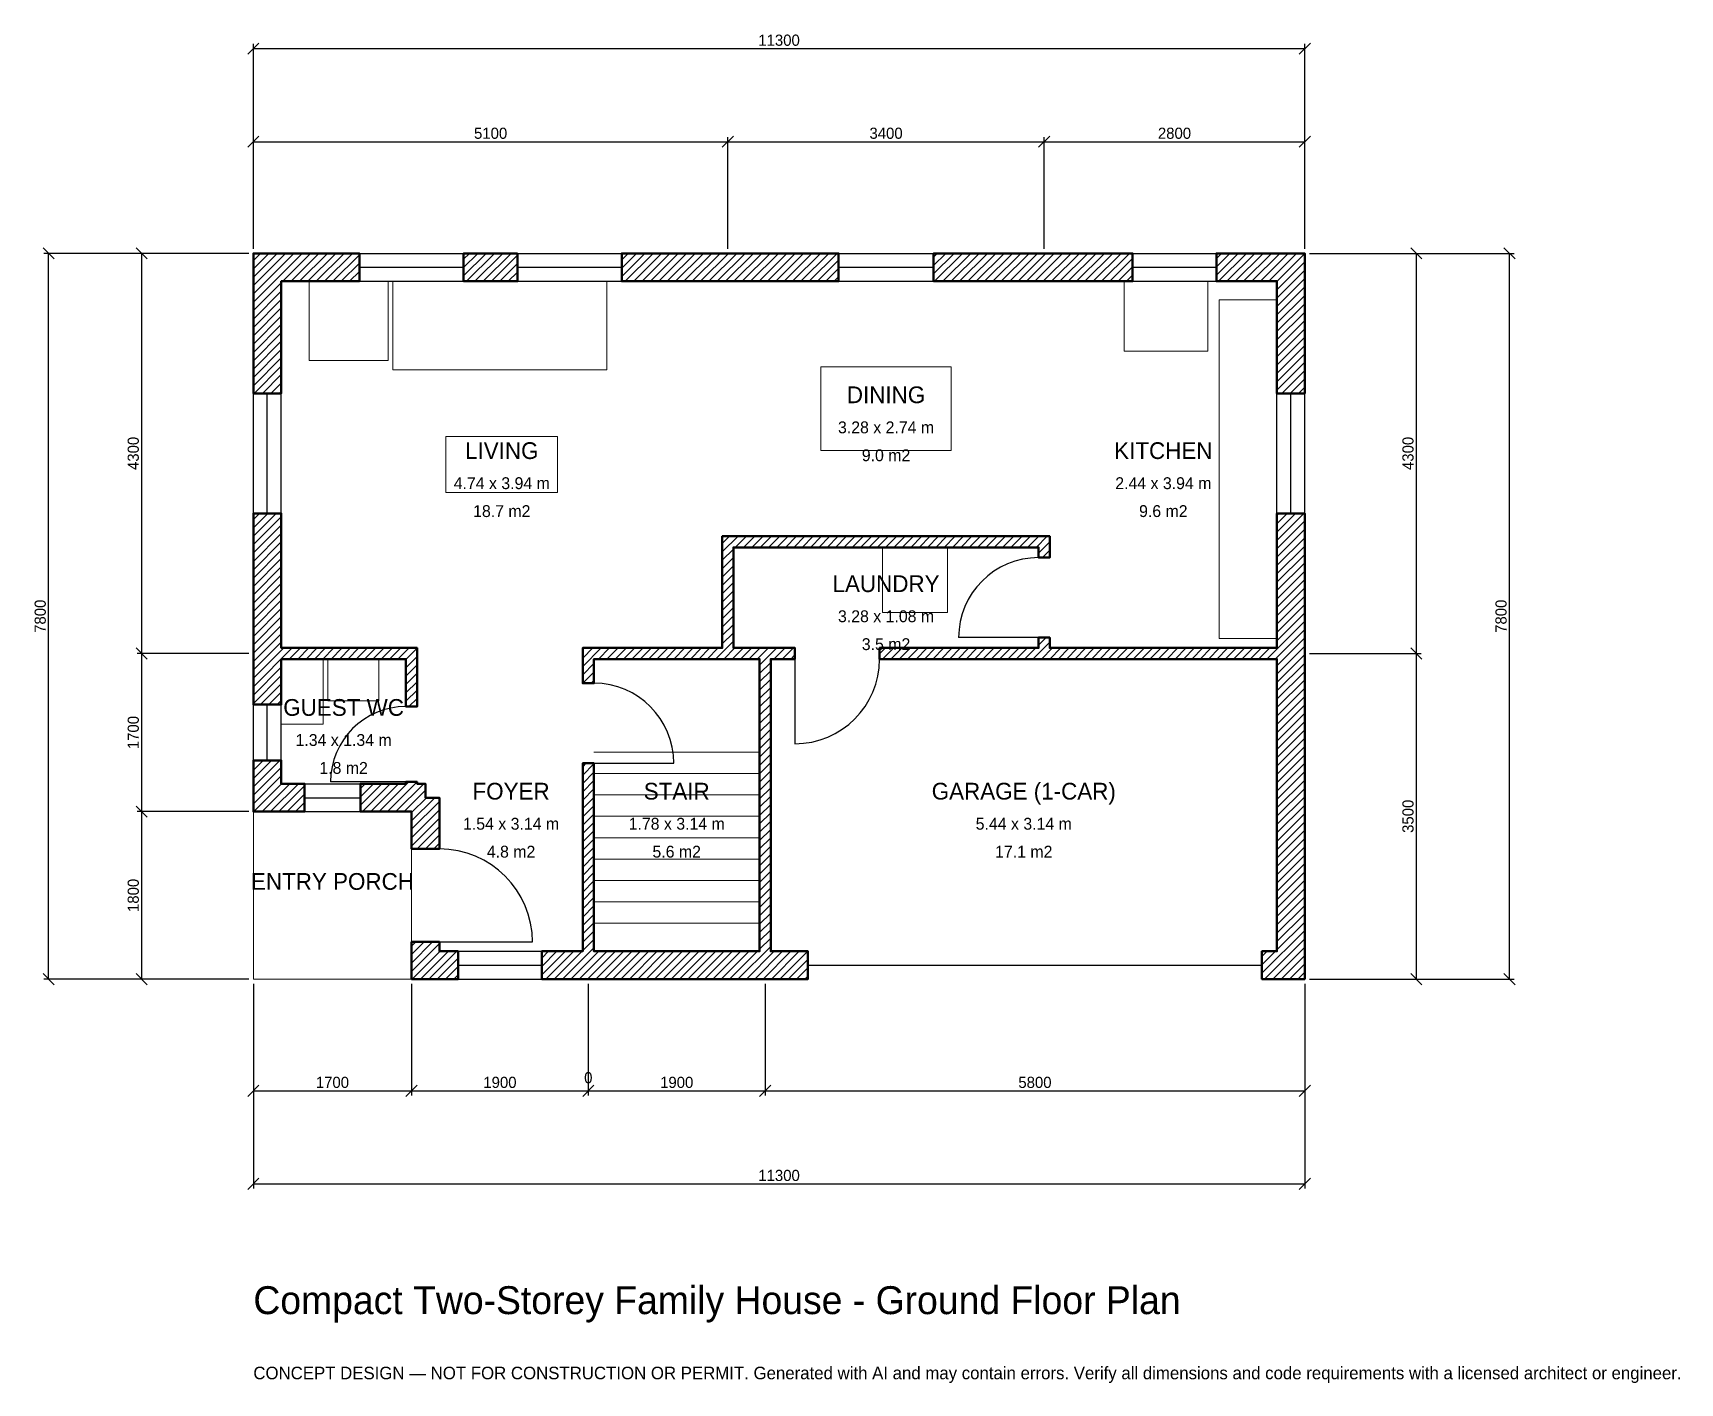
# Model space of a CAD drawing. Header units: millimetres. Extents: x -2369 to 15333, y -4341 to 10169.
import ezdxf
from ezdxf.enums import TextEntityAlignment as Align

# ---------------------------------------------------------------- set-up
doc = ezdxf.new("R2010")
doc.units = ezdxf.units.MM
doc.linetypes.add('DASHED', pattern=[1.524, 1.27, -0.254])
for name, color, linetype, lineweight in [('A-ANNO-DIMS', 1, 'Continuous', 13), ('A-ANNO-TEXT', 7, 'Continuous', 18), ('A-AREA-IDEN', 7, 'Continuous', 18), ('A-DOOR', 2, 'Continuous', 25), ('A-FLOR-FIXT', 9, 'Continuous', 13), ('A-FLOR-STRS', 3, 'Continuous', 18), ('A-FURN', 9, 'Continuous', 13), ('A-GLAZ', 4, 'Continuous', 25), ('A-SITE-PAVE', 8, 'Continuous', 13), ('A-WALL', 7, 'Continuous', 50), ('A-WALL-PATT', 8, 'Continuous', 13)]:
    doc.layers.add(name, color=color, linetype=linetype, lineweight=lineweight)
doc.dimstyles.new('PLAN', dxfattribs={"dimtxt": 120, "dimasz": 80, "dimexe": 50, "dimexo": 50, "dimgap": 30, "dimtad": 1, "dimdec": 0, "dimtsz": 60, "dimcen": 2.5, "dimclrd": 1, "dimclre": 1, "dimazin": 3, "dimtfac": 1, "dimtmove": 0, "dimatfit": 3})

msp = doc.modelspace()

# ---------------------------------------------------------------- hatches: boundary and pattern name
at = {"layer": 'A-WALL-PATT'}
h = msp.add_hatch(dxfattribs=at)
h.set_pattern_fill('ANSI31', color=8, scale=20)
h.paths.add_polyline_path([(5440, -0.001), (5440, 0), (5350, 0), (3750, 0), (3660, 0), (3660, -0.001), (3540, -0.001), (3540, 0), (3450, 0), (3100, 0), (3100, 300), (3450, 300), (3540, 300), (3540, 2320), (3660, 2320), (3660, 300), (3750, 300), (5350, 300), (5440, 300), (5440, 3440), (5160, 3440), (5040, 3440), (3660, 3440), (3660, 3180), (3540, 3180), (3540, 3560), (3540, 3560), (3660, 3560), (5040, 3560), (5040, 4640), (5040, 4760), (5160, 4760), (8440, 4760), (8560, 4760), (8560, 4640), (8560, 4530), (8440, 4530), (8440, 4640), (5160, 4640), (5160, 3560), (5440, 3560), (5560, 3560), (5820, 3560), (5820, 3440), (5560, 3440), (5560, 300), (5650, 300), (5960, 300), (5960, 0), (5650, 0), (5560, 0), (5560, -0.001), (5440, -0.001)])
h.paths.add_polyline_path([(2000, 0), (2000, -0.001), (1700, -0.001), (1700, 0), (1699.999, 0), (1699.999, 300), (1700, 300), (1700, 400), (2000, 400), (2000, 300), (2200, 300), (2200, 0), (2000, 0)])
h.paths.add_polyline_path([(1700, 1740), (1699.999, 1740), (1699.999, 1799.999), (1640, 1799.999), (1640, 1800), (1150, 1800), (1150, 2100), (1640, 2100), (1640, 2120), (1760, 2120), (1760, 2100), (1850, 2100), (1850, 1950), (2000, 1950), (2000, 1400), (1700, 1400), (1700, 1740)])
h.paths.add_polyline_path([(300, 1800), (300, 1799.999), (0, 1799.999), (0, 1800), (-0.001, 1800), (-0.001, 2100), (0, 2100), (0, 2350), (300, 2350), (300, 2100), (550, 2100), (550, 1800), (300, 1800)])
h.paths.add_polyline_path([(0, 3350), (0, 3440), (-0.001, 3440), (-0.001, 3560), (0, 3560), (0, 3650), (0, 5005), (300, 5005), (300, 3650), (300, 3560), (1640, 3560), (1760, 3560), (1760, 3440), (1760, 2930), (1640, 2930), (1640, 3440), (300, 3440), (300, 3350), (300, 2950), (0, 2950), (0, 3350)])
h.paths.add_polyline_path([(0, 7500), (-0.001, 7500), (-0.001, 7800), (0, 7800), (0, 7800.001), (300, 7800.001), (300, 7800), (1140, 7800), (1140, 7500), (300, 7500), (300, 6295), (0, 6295), (0, 7500)])
h.paths.add_polyline_path([(2840, 7800), (2840, 7500), (2260, 7500), (2260, 7800), (2840, 7800)])
h.paths.add_polyline_path([(4950, 7800), (4950, 7800), (6290, 7800), (6290, 7500), (5250, 7500), (5250, 7500), (3960, 7500), (3960, 7800), (4950, 7800)])
h.paths.add_polyline_path([(8650, 7800), (8650, 7800), (9450, 7800), (9450, 7500), (8350, 7500), (8350, 7500), (7310, 7500), (7310, 7800), (8650, 7800)])
h.paths.add_polyline_path([(11000, 7800), (11000, 7800.001), (11300, 7800.001), (11300, 7800), (11300.001, 7800), (11300.001, 7500), (11300, 7500), (11300, 6295), (11000, 6295), (11000, 7500), (10350, 7500), (10350, 7800), (11000, 7800)])
h.paths.add_polyline_path([(11300, 3650), (11300, 3560), (11300.001, 3560), (11300.001, 3440), (11300, 3440), (11300, 3350), (11300, 300), (11300.001, 300), (11300.001, 0), (11300, 0), (11300, -0.001), (11000, -0.001), (11000, 0), (10840, 0), (10840, 300), (11000, 300), (11000, 3350), (11000, 3440), (8560, 3440), (8440, 3440), (6730, 3440), (6730, 3560), (8440, 3560), (8440, 3670), (8560, 3670), (8560, 3560), (11000, 3560), (11000, 3650), (11000, 5005), (11300, 5005), (11300, 3650)])

# ---------------------------------------------------------------- linework, layer by layer
at = {"layer": 'A-DOOR'}
for p, q in [((8440, 3670), (7580, 3670)), ((5820, 3440), (5820, 2530)), ((3660, 2320), (4520, 2320)), ((1640, 2120), (830, 2120)), ((2000, 400), (3000, 400))]:
    msp.add_line(p, q, dxfattribs=at)
at = {"layer": 'A-DOOR', "linetype": 'DASHED'}
msp.add_line((5960, 150), (10840, 150), dxfattribs=at)
at = {"layer": 'A-DOOR'}
for centre, radius, start, end in [((8440, 3670), 860, 90, 180), ((5820, 3440), 910, 270, 360), ((3660, 2320), 860, 0, 90), ((1640, 2120), 810, 90, 180), ((2000, 400), 1000, 0, 90)]:
    msp.add_arc(centre, radius, start, end, dxfattribs=at)
at = {"layer": 'A-FLOR-FIXT'}
for points in [[(10380, 3660), (11000, 3660), (11000, 7300), (10380, 7300)], [(300, 2740), (750, 2740), (750, 3440), (300, 3440)], [(800, 2990), (1350, 2990), (1350, 3440), (800, 3440)]]:
    msp.add_lwpolyline(points, close=True, dxfattribs=at)
at = {"layer": 'A-FLOR-STRS'}
for p, q in [((3660, 2440), (5440, 2440)), ((3660, 2210), (5440, 2210)), ((3660, 1980), (5440, 1980)), ((3660, 1750), (5440, 1750)), ((3660, 1520), (5440, 1520)), ((3660, 1290), (5440, 1290)), ((3660, 1060), (5440, 1060)), ((3660, 830), (5440, 830)), ((3660, 600), (5440, 600))]:
    msp.add_line(p, q, dxfattribs=at)
at = {"layer": 'A-FURN'}
for points in [[(600, 6650), (1450, 6650), (1450, 7500), (600, 7500)], [(1500, 6550), (3800, 6550), (3800, 7500), (1500, 7500)], [(9360, 6750), (10260, 6750), (10260, 7500), (9360, 7500)], [(6100, 5680), (7500, 5680), (7500, 6580), (6100, 6580)], [(2070, 5230), (3270, 5230), (3270, 5830), (2070, 5830)], [(6760, 3940), (7460, 3940), (7460, 4640), (6760, 4640)]]:
    msp.add_lwpolyline(points, close=True, dxfattribs=at)
at = {"layer": 'A-GLAZ'}
for p, q in [((1140, 7800), (2260, 7800)), ((2840, 7800), (3960, 7800)), ((6290, 7800), (7310, 7800)), ((9450, 7800), (10350, 7800)), ((1140, 7650), (2260, 7650)), ((2840, 7650), (3960, 7650)), ((6290, 7650), (7310, 7650)), ((9450, 7650), (10350, 7650)), ((1140, 7500), (2260, 7500)), ((2840, 7500), (3960, 7500)), ((6290, 7500), (7310, 7500)), ((9450, 7500), (10350, 7500)), ((0, 5005), (0, 6295)), ((150, 5005), (150, 6295)), ((300, 5005), (300, 6295)), ((11000, 5005), (11000, 6295)), ((11150, 5005), (11150, 6295)), ((11300, 5005), (11300, 6295)), ((0, 2350), (0, 2950)), ((150, 2350), (150, 2950)), ((300, 2350), (300, 2950)), ((550, 2100), (1150, 2100)), ((550, 1950), (1150, 1950)), ((550, 1800), (1150, 1800)), ((2200, 300), (3100, 300)), ((2200, 150), (3100, 150)), ((2200, 0), (3100, 0))]:
    msp.add_line(p, q, dxfattribs=at)
at = {"layer": 'A-SITE-PAVE', "linetype": 'DASHED'}
msp.add_lwpolyline([(0, 0), (1700, 0), (1700, 1800), (0, 1800)], close=True, dxfattribs=at)
at = {"layer": 'A-WALL'}
for points in [[(0, 7500), (-0.001, 7500), (-0.001, 7800), (0, 7800), (0, 7800.001), (300, 7800.001), (300, 7800), (1140, 7800), (1140, 7500), (300, 7500), (300, 6295), (0, 6295), (0, 7500)], [(2840, 7800), (2840, 7500), (2260, 7500), (2260, 7800), (2840, 7800)], [(4950, 7800), (4950, 7800), (6290, 7800), (6290, 7500), (5250, 7500), (5250, 7500), (3960, 7500), (3960, 7800), (4950, 7800)], [(8650, 7800), (8650, 7800), (9450, 7800), (9450, 7500), (8350, 7500), (8350, 7500), (7310, 7500), (7310, 7800), (8650, 7800)], [(11000, 7800), (11000, 7800.001), (11300, 7800.001), (11300, 7800), (11300.001, 7800), (11300.001, 7500), (11300, 7500), (11300, 6295), (11000, 6295), (11000, 7500), (10350, 7500), (10350, 7800), (11000, 7800)], [(0, 3350), (0, 3440), (-0.001, 3440), (-0.001, 3560), (0, 3560), (0, 3650), (0, 5005), (300, 5005), (300, 3650), (300, 3560), (1640, 3560), (1760, 3560), (1760, 3440), (1760, 2930), (1640, 2930), (1640, 3440), (300, 3440), (300, 3350), (300, 2950), (0, 2950), (0, 3350)], [(11300, 3650), (11300, 3560), (11300.001, 3560), (11300.001, 3440), (11300, 3440), (11300, 3350), (11300, 300), (11300.001, 300), (11300.001, 0), (11300, 0), (11300, -0.001), (11000, -0.001), (11000, 0), (10840, 0), (10840, 300), (11000, 300), (11000, 3350), (11000, 3440), (8560, 3440), (8440, 3440), (6730, 3440), (6730, 3560), (8440, 3560), (8440, 3670), (8560, 3670), (8560, 3560), (11000, 3560), (11000, 3650), (11000, 5005), (11300, 5005), (11300, 3650)], [(5440, -0.001), (5440, 0), (5350, 0), (3750, 0), (3660, 0), (3660, -0.001), (3540, -0.001), (3540, 0), (3450, 0), (3100, 0), (3100, 300), (3450, 300), (3540, 300), (3540, 2320), (3660, 2320), (3660, 300), (3750, 300), (5350, 300), (5440, 300), (5440, 3440), (5160, 3440), (5040, 3440), (3660, 3440), (3660, 3180), (3540, 3180), (3540, 3560), (3540, 3560), (3660, 3560), (5040, 3560), (5040, 4640), (5040, 4760), (5160, 4760), (8440, 4760), (8560, 4760), (8560, 4640), (8560, 4530), (8440, 4530), (8440, 4640), (5160, 4640), (5160, 3560), (5440, 3560), (5560, 3560), (5820, 3560), (5820, 3440), (5560, 3440), (5560, 300), (5650, 300), (5960, 300), (5960, 0), (5650, 0), (5560, 0), (5560, -0.001), (5440, -0.001)], [(300, 1800), (300, 1799.999), (0, 1799.999), (0, 1800), (-0.001, 1800), (-0.001, 2100), (0, 2100), (0, 2350), (300, 2350), (300, 2100), (550, 2100), (550, 1800), (300, 1800)], [(1700, 1740), (1699.999, 1740), (1699.999, 1799.999), (1640, 1799.999), (1640, 1800), (1150, 1800), (1150, 2100), (1640, 2100), (1640, 2120), (1760, 2120), (1760, 2100), (1850, 2100), (1850, 1950), (2000, 1950), (2000, 1400), (1700, 1400), (1700, 1740)], [(2000, 0), (2000, -0.001), (1700, -0.001), (1700, 0), (1699.999, 0), (1699.999, 300), (1700, 300), (1700, 400), (2000, 400), (2000, 300), (2200, 300), (2200, 0), (2000, 0)]]:
    msp.add_lwpolyline(points, close=True, dxfattribs=at)

# ---------------------------------------------------------------- texts
at = {"layer": 'A-ANNO-TEXT'}
for s, height, p in [('Compact Two-Storey Family House - Ground Floor Plan', 300, (0, -3600)), ('CONCEPT DESIGN — NOT FOR CONSTRUCTION OR PERMIT. Generated with AI and may contain errors. Verify all dimensions and code requirements with a licensed architect or engineer.', 135, (0, -4300))]:
    msp.add_text(s, height=height, dxfattribs=at).set_placement(p)
at = {"layer": 'A-AREA-IDEN'}
for s, height, p in [('DINING', 180, (6800, 6280)), ('3.28 x 2.74 m', 127.5, (6800, 5930)), ('LIVING', 180, (2670, 5680)), ('9.0 m2', 127.5, (6800, 5630)), ('KITCHEN', 180, (9780, 5680)), ('4.74 x 3.94 m', 127.5, (2670, 5330)), ('2.44 x 3.94 m', 127.5, (9780, 5330)), ('18.7 m2', 127.5, (2670, 5030)), ('9.6 m2', 127.5, (9780, 5030)), ('LAUNDRY', 180, (6800, 4250)), ('3.28 x 1.08 m', 127.5, (6800, 3900)), ('3.5 m2', 127.5, (6800, 3600)), ('GUEST WC', 180, (970, 2920)), ('1.34 x 1.34 m', 127.5, (970, 2570)), ('1.8 m2', 127.5, (970, 2270)), ('FOYER', 180, (2770, 2020)), ('STAIR', 180, (4550, 2020)), ('GARAGE (1-CAR)', 180, (8280, 2020)), ('1.54 x 3.14 m', 127.5, (2770, 1670)), ('1.78 x 3.14 m', 127.5, (4550, 1670)), ('5.44 x 3.14 m', 127.5, (8280, 1670)), ('4.8 m2', 127.5, (2770, 1370)), ('5.6 m2', 127.5, (4550, 1370)), ('17.1 m2', 127.5, (8280, 1370)), ('ENTRY PORCH', 180, (850, 1050))]:
    msp.add_text(s, height=height, dxfattribs=at).set_placement(p, align=Align.MIDDLE_CENTER)

# ---------------------------------------------------------------- dimensions: what is measured, and where the dimension line sits
at = {"layer": 'A-ANNO-DIMS'}
for base, p1, p2, text in [((0, 10000), (0, 7800), (11300, 7800), '11300'), ((0, 9000), (0, 7800), (5100, 7800), '5100'), ((5100, 9000), (5100, 7800), (8500, 7800), '3400'), ((8500, 9000), (8500, 7800), (11300, 7800), '2800'), ((0, -1200), (0, 0), (1700, 0), '1700'), ((0, -2200), (0, 0), (11300, 0), '11300'), ((1700, -1200), (1700, 0), (3600, 0), '1900'), ((3600, -1200), (3600, 0), (3600, 0), '0'), ((3600, -1200), (3600, 0), (5500, 0), '1900'), ((5500, -1200), (5500, 0), (11300, 0), '5800')]:
    msp.add_linear_dim(base=base, p1=p1, p2=p2, text=text, dimstyle='PLAN', dxfattribs=at).render()
for base, p1, p2, text in [((-2200, 0), (0, 0), (0, 7800), '7800'), ((-1200, 3500), (0, 3500), (0, 7800), '4300'), ((12500, 3500), (11300, 3500), (11300, 7800), '4300'), ((13500, 0), (11300, 0), (11300, 7800), '7800'), ((-1200, 1800), (0, 1800), (0, 3500), '1700'), ((12500, 0), (11300, 0), (11300, 3500), '3500'), ((-1200, 0), (0, 0), (0, 1800), '1800')]:
    msp.add_linear_dim(base=base, p1=p1, p2=p2, angle=90, text=text, dimstyle='PLAN', dxfattribs=at).render()

doc.saveas('drawing.dxf')
